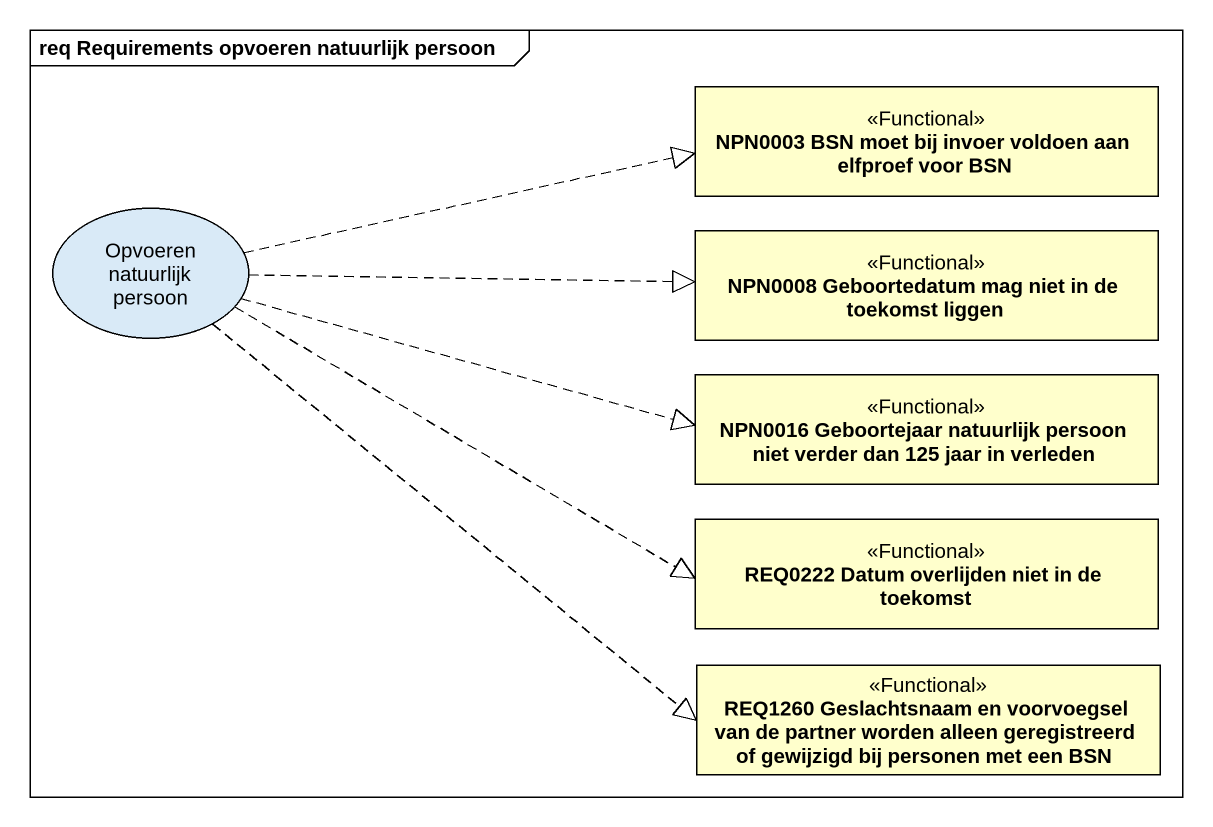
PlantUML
@startuml
mainframe req Requirements opvoeren natuurlijk persoon
allowmixing
hide circle
hide empty members
class "NPN0003 BSN moet bij invoer voldoen aan elfproef voor BSN" as NPN0003_BSN_moet_bij_invoer <<Functional>>
usecase "Opvoeren natuurlijk persoon" as Opvoeren_natuurlijk_persoon
class "NPN0008 Geboortedatum mag niet in de toekomst liggen" as NPN0008_Geboortedatum_mag <<Functional>>
class "NPN0016 Geboortejaar natuurlijk persoon niet verder dan 125 jaar in verleden" as NPN0016_Geboortejaar <<Functional>>
class "REQ0222 Datum overlijden niet in de toekomst" as REQ0222_Datum_overlijden <<Functional>>
class "REQ1260 Geslachtsnaam en voorvoegsel van de partner worden alleen geregistreerd of gewijzigd bij personen met een BSN" as REQ1260_Geslachtsnaam_en <<Functional>>
Opvoeren_natuurlijk_persoon .right.|> NPN0003_BSN_moet_bij_invoer
Opvoeren_natuurlijk_persoon .right.|> NPN0008_Geboortedatum_mag
Opvoeren_natuurlijk_persoon .right.|> NPN0016_Geboortejaar
Opvoeren_natuurlijk_persoon .right.|> REQ0222_Datum_overlijden
Opvoeren_natuurlijk_persoon .right.|> REQ1260_Geslachtsnaam_en
@enduml
